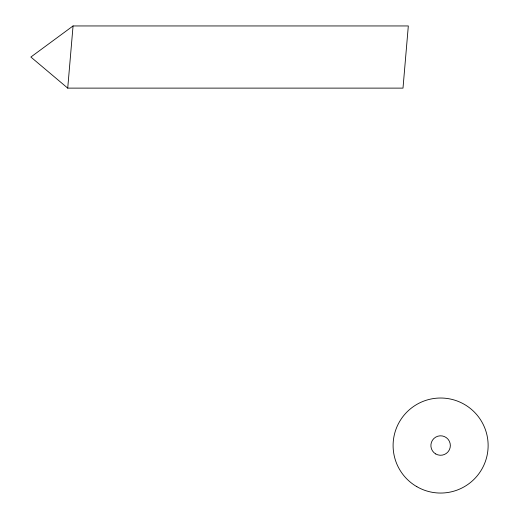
<?xml version="1.0" encoding="UTF-8"?>
<svg xmlns="http://www.w3.org/2000/svg" width="519" height="519" viewBox="0 0 519 519"><rect width="100%" height="100%" fill="white"/><g stroke="black" fill="none" stroke-linecap="round" stroke-linejoin="round"><path stroke-width="0.78" d="M67.723 88.12L73.056 25.95L408.323 25.95L402.997 88.12L67.723 88.12L30.868 57.038L73.056 25.95M416.861 486.686A47.514 47.514 0 0 0 488.132 445.536A47.514 47.514 0 0 0 416.861 404.385A47.514 47.514 0 0 0 416.861 486.686M435.752 453.963A9.731 9.731 0 0 0 450.349 445.536A9.731 9.731 0 0 0 435.752 437.108A9.731 9.731 0 0 0 435.752 453.963"/></g></svg>
